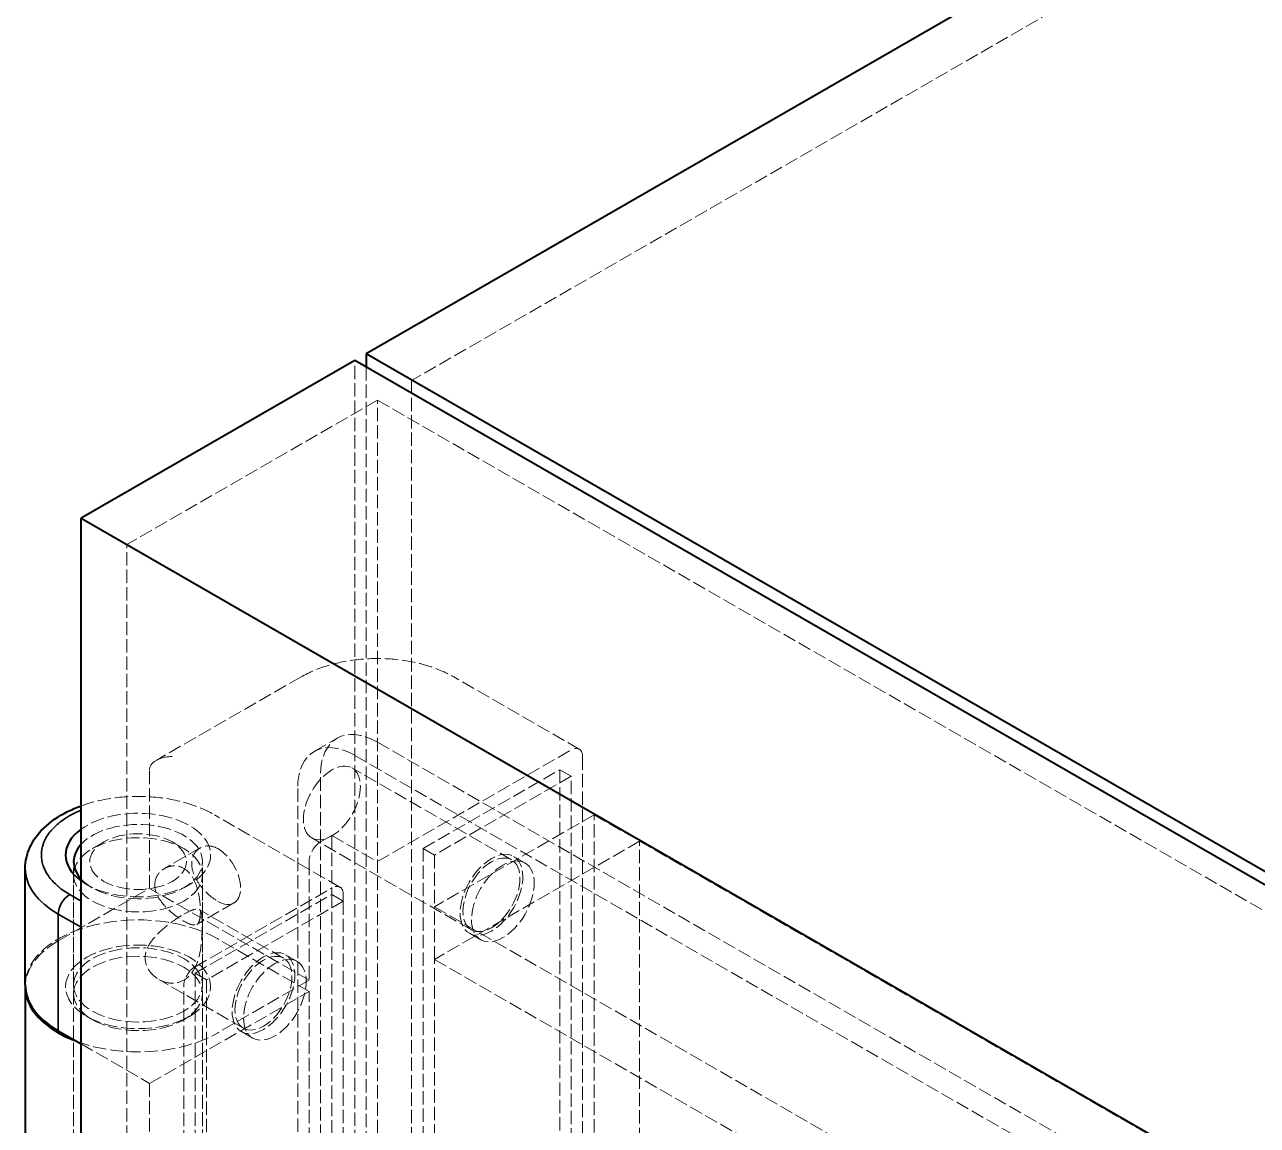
# Model space of a CAD drawing. Header units: millimetres. Extents: x 0 to 2378, y 0 to 1682.
# Drawn here: x 2101.38 to 2131.96, y 1520.67 to 1547.97 of the extents above; entities that cross this region are included whole.
import ezdxf

# ---------------------------------------------------------------- set-up
doc = ezdxf.new("R2010")
doc.units = ezdxf.units.MM
doc.header["$LTSCALE"] = 2
doc.linetypes.add('DASHED', pattern=[0.2067, 0.1654, -0.0413])
for name, color, linetype, lineweight, true_color in [('가려진 것(ISO)', 2, 'DASHED', 18, 0xffff00), ('가시적인 것(ISO)', 3, 'Continuous', 40, 0x00ff00), ('가시적인 좁은 것(ISO)', 3, 'Continuous', 35, 0x00ff00)]:
    doc.layers.add(name, color=color, linetype=linetype, lineweight=lineweight, true_color=true_color)

msp = doc.modelspace()

# ---------------------------------------------------------------- linework, layer by layer
at = {"layer": '가려진 것(ISO)'}
for p, q in [((2133.6071, 1552.1797), (2110.9797, 1539.1495)), ((2109.5655, 1510.3192), (2109.5655, 1539.6406)), ((2109.8483, 1539.4777), (2109.8483, 1413.9012)), ((2230.6221, 1470.2519), (2110.9797, 1539.1495)), ((2110.9797, 1539.1495), (2110.9797, 1414.5553)), ((2110.1312, 1538.6608), (2103.9086, 1535.0775)), ((2110.1312, 1414.0666), (2110.1312, 1538.6608)), ((2110.1312, 1538.6608), (2229.7736, 1469.7633)), ((2103.9086, 1410.4833), (2103.9086, 1535.0775)), ((2103.9086, 1535.0775), (2223.5511, 1466.18)), ((2108.2345, 1531.7916), (2104.6408, 1529.7221)), ((2115.1391, 1529.9999), (2112.0278, 1531.7916)), ((2108.5674, 1529.9471), (2109.1331, 1530.2728)), ((2110.1312, 1530.1747), (2222.4197, 1465.5121)), ((2110.1312, 1527.2114), (2114.9395, 1529.9803)), ((2221.854, 1465.1863), (2109.5655, 1529.849)), ((2115.2223, 1529.8162), (2115.2223, 1510.8491)), ((2104.4743, 1526.5472), (2104.4743, 1529.4904)), ((2108.7169, 1416.5325), (2108.7169, 1529.354)), ((2113.4586, 1527.2541), (2109.4988, 1529.5344)), ((2111.2625, 1527.5359), (2114.6566, 1529.4904)), ((2114.9395, 1529.3275), (2111.5454, 1527.373)), ((2114.6566, 1529.4904), (2114.6566, 1510.5233)), ((2114.9395, 1529.3275), (2114.6566, 1529.4904)), ((2114.9395, 1510.3604), (2114.9395, 1529.3275)), ((2108.1513, 1529.0283), (2108.1513, 1514.9558)), ((2109.1994, 1526.5795), (2106.0881, 1528.3711)), ((2115.5052, 1528.3705), (2111.5454, 1526.0902)), ((2115.5052, 1418.8191), (2115.5052, 1528.3705)), ((2115.5052, 1528.3705), (2224.9653, 1465.3366)), ((2112.4605, 1525.5209), (2108.5008, 1527.8012)), ((2108.7169, 1527.7), (2108.9998, 1527.8629)), ((2108.9998, 1527.8629), (2110.1312, 1527.2114)), ((2108.9998, 1527.8629), (2108.9998, 1526.3964)), ((2103.3397, 1527.6975), (2103.0557, 1527.5327)), ((2105.7315, 1527.5492), (2104.8508, 1527.042)), ((2105.0432, 1527.6975), (2105.3272, 1527.5327)), ((2111.5454, 1527.373), (2111.2625, 1527.5359)), ((2111.2625, 1519.8913), (2111.2625, 1527.5359)), ((2116.6365, 1527.7164), (2111.5454, 1524.7846)), ((2116.6365, 1419.4732), (2116.6365, 1527.7164)), ((2116.6365, 1527.7164), (2224.9653, 1465.334)), ((2102.5915, 1524.1531), (2102.5915, 1527.2107)), ((2105.7915, 1524.1531), (2105.7915, 1527.2107)), ((2108.4341, 1527.2101), (2108.4341, 1524.2669)), ((2111.5454, 1527.373), (2111.5454, 1526.0902)), ((2113.7914, 1527.1779), (2113.5085, 1527.3408)), ((2102.5915, 1509.8787), (2102.5915, 1526.8837)), ((2105.7915, 1509.8787), (2105.7915, 1526.8837)), ((2102.2116, 1525.2442), (2104.4743, 1526.5472)), ((2103.0557, 1526.5618), (2102.9138, 1526.6441)), ((2108.4341, 1524.2669), (2104.4743, 1526.5472)), ((2105.3272, 1526.5618), (2105.4691, 1526.6441)), ((2105.6057, 1524.6053), (2108.9998, 1526.5599)), ((2105.6057, 1524.4418), (2108.9998, 1526.3964)), ((2109.2826, 1526.2335), (2105.8885, 1524.2789)), ((2108.9998, 1526.3964), (2108.9998, 1507.1022)), ((2109.2826, 1526.2335), (2108.9998, 1526.3964)), ((2109.2826, 1526.3957), (2109.2826, 1526.2335)), ((2109.2826, 1506.9394), (2109.2826, 1526.2335)), ((2106.5706, 1526.186), (2105.6493, 1525.6555)), ((2107.8018, 1524.8141), (2105.7059, 1526.021)), ((2111.5454, 1526.0902), (2221.0055, 1463.0563)), ((2111.5454, 1524.7846), (2111.5454, 1526.0902)), ((2112.6935, 1525.2714), (2112.4106, 1525.4343)), ((2108.4341, 1523.9902), (2106.1714, 1525.2933)), ((2108.1345, 1524.7379), (2107.8517, 1524.9007)), ((2111.5454, 1416.5414), (2111.5454, 1524.7846)), ((2111.5454, 1524.7846), (2219.8741, 1462.4022)), ((2105.8885, 1524.2789), (2105.6057, 1524.4418)), ((2105.6057, 1505.1477), (2105.6057, 1524.4418)), ((2106.8037, 1523.0809), (2104.7078, 1524.2879)), ((2105.3228, 1513.327), (2105.3228, 1524.1154)), ((2105.8885, 1524.2789), (2105.8885, 1504.9848)), ((2108.4341, 1524.2669), (2106.1714, 1522.9639)), ((2102.5915, 1511.1868), (2102.5915, 1523.9406)), ((2104.4743, 1521.7099), (2108.4341, 1523.9902)), ((2105.7915, 1511.1868), (2105.7915, 1523.9406)), ((2108.4341, 1510.8114), (2108.4341, 1523.9902)), ((2103.0557, 1523.2916), (2102.9138, 1523.3739)), ((2105.3272, 1523.2916), (2105.4691, 1523.3739)), ((2107.0366, 1522.8314), (2106.7538, 1522.9943)), ((2102.7772, 1522.6872), (2104.4743, 1521.7099)), ((2104.4743, 1521.7099), (2104.4743, 1514.6767))]:
    msp.add_line(p, q, dxfattribs=at)
for centre, major_axis, ratio, start_param, end_param in [((2110.1312, 1528.5397), (-0.9981, 1.7332), 0.5780931, 5.4997209, 7.0705172), ((2109.5655, 1528.2139), (-0.9981, 1.7332), 0.5780931, 5.4997209, 7.0705172), ((2114.9395, 1529.6533), (0.1996, 0.3466), 0.5780931, 5.4958534, 7.0666498), ((2105.04, 1529.4904), (0.5657, 0), 0.5780931, 1.5707963, 3.1415927), ((2104.1915, 1527.3743), (1.8, 0), 0.5758617, 3.8086038, 8.7577668), ((2104.1915, 1527.2107), (1.6, 0), 0.5758617, 3.6282876, 8.938083), ((2106.1714, 1526.8793), (0.3992, -0.6933), 0.5780931, 5.4997209, 8.6413135), ((2108.7169, 1527.373), (0.1996, 0.3466), 0.5780931, 0.7834645, 2.3542608), ((2108.9998, 1526.2328), (0.1996, 0.3466), 0.5780931, 5.4958534, 7.0666498), ((2104.1915, 1524.1531), (-2.8, 0), 0.5758617, 3.9269908, 6.2831853), ((2104.1915, 1524.1041), (-2.8, 0), 0.5758617, 5.4977871, 6.2679737), ((2105.6057, 1524.2783), (0.1996, 0.3466), 0.5780931, 0.7834645, 2.3542608), ((2104.1915, 1524.1041), (-2.8, 0), 0.5758617, 0.9931922, 2.3561945)]:
    msp.add_ellipse(centre, major_axis=major_axis, ratio=ratio, start_param=start_param, end_param=end_param, dxfattribs=at)
for centre, major_axis, ratio in [((2108.9998, 1528.6678), (-0.499, -0.8666), 0.5780931), ((2104.1915, 1526.8837), (-1.6, 0), 0.5758617), ((2104.1915, 1527.2107), (-1.2, 0), 0.5758617), ((2112.9596, 1526.3875), (0.5489, 0.9532), 0.5780931), ((2112.9596, 1526.3875), (-0.499, -0.8666), 0.5780931), ((2113.2424, 1526.2246), (0.5489, 0.9532), 0.5780931), ((2104.1915, 1524.1041), (-1.8, 0), 0.5758617), ((2104.1915, 1524.1531), (-1.6, 0), 0.5758617), ((2107.3027, 1523.9475), (0.5489, 0.9532), 0.5780931), ((2104.1915, 1523.9406), (-1.6, 0), 0.5758617), ((2107.3027, 1523.9475), (-0.499, -0.8666), 0.5780931), ((2107.5856, 1523.7846), (0.5489, 0.9532), 0.5780931)]:
    msp.add_ellipse(centre, major_axis=major_axis, ratio=ratio, dxfattribs=at)
for points, knots in [([(2108.2345, 1531.7916), (2108.4436, 1531.912), (2108.6782, 1532.0094), (2109.1797, 1532.1565), (2109.4467, 1532.2062), (2109.992, 1532.256), (2110.2703, 1532.256), (2110.8156, 1532.2062), (2111.0826, 1532.1565), (2111.5841, 1532.0094), (2111.8187, 1531.912), (2112.0278, 1531.7916)], [1.5707963, 1.5707963, 1.5707963, 1.5707963, 1.8849556, 1.8849556, 2.1991149, 2.1991149, 2.5132741, 2.5132741, 2.8274334, 2.8274334, 3.1415927, 3.1415927, 3.1415927, 3.1415927]), ([(2102.7772, 1528.5932), (2102.9256, 1528.6469), (2103.0812, 1528.6917), (2103.5248, 1528.7902), (2103.8233, 1528.8243), (2104.4206, 1528.8333), (2104.7193, 1528.8085), (2105.2923, 1528.7015), (2105.5664, 1528.6191), (2105.9099, 1528.4673), (2106.0012, 1528.4212), (2106.0881, 1528.3711)], [1.7946577, 1.7946577, 1.7946577, 1.7946577, 1.9882917, 1.9882917, 2.330144, 2.330144, 2.6697254, 2.6697254, 3.0109899, 3.0109899, 3.1415927, 3.1415927, 3.1415927, 3.1415927]), ([(2106.1714, 1527.5333), (2106.0999, 1527.5745), (2106.0197, 1527.5992), (2105.8651, 1527.6036), (2105.7908, 1527.5836), (2105.6702, 1527.5137), (2105.6156, 1527.4591), (2105.542, 1527.3223), (2105.5231, 1527.2402), (2105.5231, 1527.0749), (2105.542, 1526.9814), (2105.6156, 1526.7962), (2105.6702, 1526.7043), (2105.7908, 1526.543), (2105.8651, 1526.4626), (2106.0197, 1526.3243), (2106.0999, 1526.2664), (2106.1714, 1526.2253)], [-0.90954053, -0.90954053, -0.90954053, -0.90954053, -0.8337547, -0.8337547, -0.75796886, -0.75796886, -0.68216461, -0.68216461, -0.60636035, -0.60636035, -0.5305561, -0.5305561, -0.45475184, -0.45475184, -0.37896601, -0.37896601, -0.30318018, -0.30318018, -0.30318018, -0.30318018]), ([(2104.6056, 1526.6291), (2104.6056, 1526.5452), (2104.6293, 1526.4537), (2104.7175, 1526.2771), (2104.7814, 1526.1916), (2104.9179, 1526.0416), (2105.0001, 1525.9665), (2105.1665, 1525.835), (2105.2504, 1525.7783), (2105.3952, 1525.695), (2105.464, 1525.6636), (2105.5757, 1525.6351), (2105.619, 1525.6378), (2105.6806, 1525.6738), (2105.7032, 1525.7095), (2105.7311, 1525.8192), (2105.7369, 1525.8937), (2105.7369, 1525.9776), (2105.7369, 1526.0616), (2105.7311, 1526.1634), (2105.7032, 1526.3747), (2105.6806, 1526.4841), (2105.619, 1526.6771), (2105.5757, 1526.7746), (2105.464, 1526.9377), (2105.3952, 1527.003), (2105.2504, 1527.0864), (2105.1665, 1527.109), (2105.0001, 1527.1061), (2104.9179, 1527.0809), (2104.7814, 1527.0019), (2104.7175, 1526.9424), (2104.6293, 1526.7979), (2104.6056, 1526.7131), (2104.6056, 1526.6291)], [-0.6150249, -0.6150249, -0.6150249, -0.6150249, -0.5380418, -0.5380418, -0.4610588, -0.4610588, -0.3842856, -0.3842856, -0.3075124, -0.3075124, -0.2307393, -0.2307393, -0.1539661, -0.1539661, -0.076983, -0.076983, 0, 0, 0, 0.076983, 0.076983, 0.1539661, 0.1539661, 0.2307393, 0.2307393, 0.3075124, 0.3075124, 0.3842856, 0.3842856, 0.4610588, 0.4610588, 0.5380418, 0.5380418, 0.6150249, 0.6150249, 0.6150249, 0.6150249]), ([(2105.3228, 1525.9052), (2105.2313, 1525.8525), (2105.1233, 1525.7824), (2104.9063, 1525.623), (2104.7976, 1525.5334), (2104.6144, 1525.3557), (2104.5265, 1525.2545), (2104.4025, 1525.0423), (2104.3675, 1524.9301), (2104.3675, 1524.8234), (2104.3675, 1524.7167), (2104.4025, 1524.608), (2104.5265, 1524.4204), (2104.6144, 1524.3419), (2104.7976, 1524.2359), (2104.9063, 1524.2003), (2105.1233, 1524.1909), (2105.2313, 1524.2174), (2105.4144, 1524.3228), (2105.4982, 1524.4068), (2105.6285, 1524.6162), (2105.6753, 1524.7414), (2105.7376, 1524.9888), (2105.7572, 1525.1292), (2105.7787, 1525.4005), (2105.7817, 1525.5311), (2105.7817, 1525.7445), (2105.7787, 1525.8348), (2105.7572, 1525.9633), (2105.7376, 1526.0025), (2105.6753, 1526.0389), (2105.6285, 1526.0388), (2105.4982, 1525.9983), (2105.4144, 1525.9579), (2105.3228, 1525.9052)], [1.1697274, 1.1697274, 1.1697274, 1.1697274, 1.266818, 1.266818, 1.3639085, 1.3639085, 1.4617725, 1.4617725, 1.5596365, 1.5596365, 1.5596365, 1.6575005, 1.6575005, 1.7553644, 1.7553644, 1.852455, 1.852455, 1.9495456, 1.9495456, 2.0466362, 2.0466362, 2.1437268, 2.1437268, 2.2415908, 2.2415908, 2.3394547, 2.3394547, 2.4373187, 2.4373187, 2.5351827, 2.5351827, 2.6322733, 2.6322733, 2.7293639, 2.7293639, 2.7293639, 2.7293639])]:
    msp.add_open_spline(points, degree=3, knots=knots, dxfattribs=at)
at = {"layer": '가시적인 것(ISO)'}
for p, q in [((2132.4757, 1552.8338), (2109.8483, 1539.8035)), ((2230.6221, 1470.2545), (2109.8483, 1539.8035)), ((2109.8483, 1539.8035), (2109.8483, 1539.4777)), ((2109.5655, 1539.6406), (2102.7772, 1535.7315)), ((2230.3393, 1470.0916), (2109.5655, 1539.6406)), ((2102.7772, 1535.7315), (2223.5511, 1466.1825)), ((2102.7772, 1517.4279), (2102.7772, 1535.7315)), ((2101.3915, 1524.1531), (2101.3915, 1527.0472)), ((2101.3915, 1524.1041), (2101.3915, 1511.0233)), ((2102.2116, 1523.013), (2102.7772, 1522.6872))]:
    msp.add_line(p, q, dxfattribs=at)
for centre, major_axis, start_param, end_param in [((2104.1915, 1527.3743), (-1.8, 0), 5.6161742, 6.9501964), ((2104.1915, 1527.2107), (-1.6, 0), 5.7964904, 6.7698803), ((2104.1915, 1524.1041), (-2.8, 0), 6.2679737, 7.2763775), ((2104.1915, 1524.1531), (-2.8, 0), 0, 0.7853982)]:
    msp.add_ellipse(centre, major_axis=major_axis, ratio=0.5758617, start_param=start_param, end_param=end_param, dxfattribs=at)
msp.add_open_spline([(2101.3915, 1527.0472), (2101.3915, 1527.2227), (2101.4311, 1527.3974), (2101.5827, 1527.7344), (2101.7, 1527.8939), (2102.0114, 1528.1985), (2102.2154, 1528.3373), (2102.5502, 1528.5039), (2102.6616, 1528.5512), (2102.7772, 1528.5932)], degree=3, knots=[0.7853982, 0.7853982, 0.7853982, 0.7853982, 1.0389168, 1.0389168, 1.3173777, 1.3173777, 1.6436739, 1.6436739, 1.7946577, 1.7946577, 1.7946577, 1.7946577], dxfattribs=at)
at = {"layer": '가시적인 좁은 것(ISO)'}
for p, q in [((2102.4944, 1526.397), (2102.7772, 1526.2341)), ((2102.2116, 1525.9071), (2102.2116, 1523.013)), ((2102.7772, 1525.5813), (2102.2116, 1525.9071))]:
    msp.add_line(p, q, dxfattribs=at)
for centre, major_axis, ratio, start_param, end_param in [((2104.1915, 1527.0472), (-2.8, 0), 0.5758617, 0, 0.7853982), ((2102.4944, 1526.07), (-0.1996, -0.3466), 0.5780931, 3.9250571, 5.4958534)]:
    msp.add_ellipse(centre, major_axis=major_axis, ratio=ratio, start_param=start_param, end_param=end_param, dxfattribs=at)
msp.add_open_spline([(2102.7772, 1528.4909), (2102.6768, 1528.4487), (2102.5824, 1528.4022), (2102.4944, 1528.3515), (2102.3972, 1528.2955), (2102.3089, 1528.2352), (2102.2297, 1528.1704), (2102.2244, 1528.1661), (2102.2194, 1528.162), (2102.2139, 1528.1574), (2102.1368, 1528.0928), (2102.0697, 1528.025), (2102.0127, 1527.9539), (2102.0046, 1527.9437), (2101.9969, 1527.9339), (2101.9889, 1527.9232), (2101.9406, 1527.8589), (2101.9011, 1527.7931), (2101.8703, 1527.7255), (2101.86, 1527.703), (2101.8509, 1527.6808), (2101.8424, 1527.6575), (2101.8084, 1527.5642), (2101.7915, 1527.4696), (2101.7915, 1527.3743), (2101.7914, 1527.2908), (2101.8044, 1527.2081), (2101.8304, 1527.1262), (2101.8342, 1527.1144), (2101.8382, 1527.1025), (2101.8424, 1527.0911), (2101.8714, 1527.0111), (2101.9124, 1526.9333), (2101.9654, 1526.8576), (2101.973, 1526.8468), (2101.9812, 1526.8356), (2101.9889, 1526.8253), (2102.0468, 1526.7483), (2102.1163, 1526.6748), (2102.1975, 1526.605), (2102.2029, 1526.6004), (2102.2087, 1526.5955), (2102.2139, 1526.5911), (2102.297, 1526.5216), (2102.3905, 1526.4568), (2102.4944, 1526.397)], degree=3, knots=[0.44695789, 0.44695789, 0.44695789, 0.44695789, 0.5, 0.5, 0.5, 0.55859375, 0.55859375, 0.55859375, 0.5625, 0.5625, 0.5625, 0.6171875, 0.6171875, 0.6171875, 0.625, 0.625, 0.625, 0.671875, 0.671875, 0.671875, 0.6875, 0.6875, 0.6875, 0.75, 0.75, 0.75, 0.8046875, 0.8046875, 0.8046875, 0.8125, 0.8125, 0.8125, 0.8671875, 0.8671875, 0.8671875, 0.875, 0.875, 0.875, 0.93359375, 0.93359375, 0.93359375, 0.9375, 0.9375, 0.9375, 1, 1, 1, 1], dxfattribs=at)

doc.saveas('drawing.dxf')
